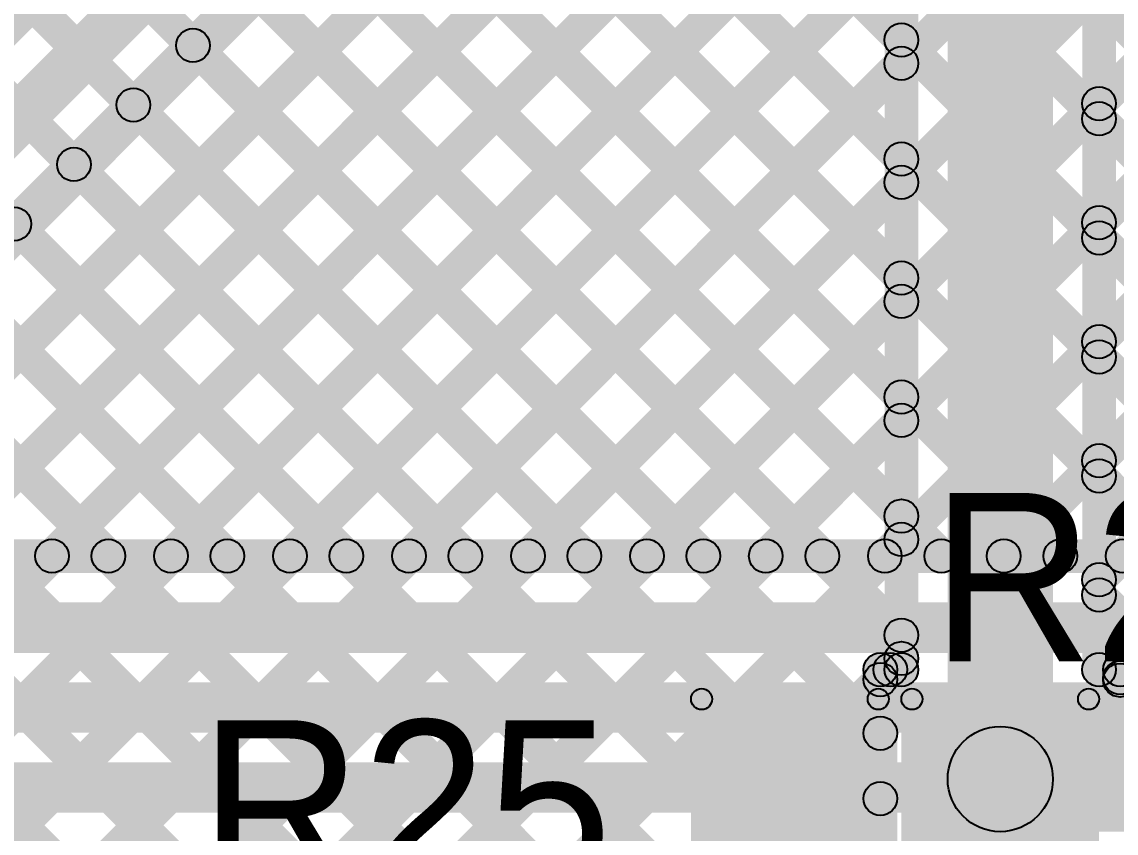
# Model space of a CAD drawing. Header units: millimetres. Extents: x -0.28 to 3.03, y -0.05 to 3.12.
# Drawn here: x 1.2388 to 1.4989, y 2.4192 to 2.6119 of the extents above; entities that cross this region are included whole.
import ezdxf

# ---------------------------------------------------------------- set-up
doc = ezdxf.new("R2010")
doc.units = ezdxf.units.MM
doc.header["$MEASUREMENT"] = 0
for name, color, linetype in [('BottomLayer', 5, 'Continuous'), ('TopLayer', 1, 'Continuous'), ('TopOverlay', 2, 'Continuous'), ('TopPaste', 8, 'Continuous'), ('TopSolder', 216, 'Continuous')]:
    doc.layers.add(name, color=color, linetype=linetype)

# ---------------------------------------------------------------- blocks, each defined once
blk = doc.blocks.new('R__0603_46')
at = {"layer": 'TopLayer'}
for points in [[(-0.015, 0.0175), (-0.015, -0.0175), (-0.045, -0.0175), (-0.045, 0.0175)], [(0.045, 0.0175), (0.045, -0.0175), (0.015, -0.0175), (0.015, 0.0175)]]:
    blk.add_hatch(color=1, dxfattribs=at).paths.add_polyline_path(points)
at = {"layer": 'TopOverlay'}
h = blk.add_hatch(color=2, dxfattribs=at)
edge = h.paths.add_edge_path()
edge.add_arc((-0.049, 0.021), 0.0025, 0, 360)
h = blk.add_hatch(color=2, dxfattribs=at)
edge = h.paths.add_edge_path()
edge.add_arc((-0.049, 0.021), 0.0025, 0, 360)
for points in [[(-0.049, 0.0185), (-0.049, 0.0235), (0.049, 0.0235), (0.049, 0.0185)], [(-0.0515, 0.021), (-0.0465, 0.021), (-0.0465, -0.021), (-0.0515, -0.021)], [(0.0465, 0.021), (0.0515, 0.021), (0.0515, -0.021), (0.0465, -0.021)], [(-0.049, -0.0235), (-0.049, -0.0185), (0.049, -0.0185), (0.049, -0.0235)]]:
    blk.add_hatch(color=2, dxfattribs=at).paths.add_polyline_path(points)
h = blk.add_hatch(color=2, dxfattribs=at)
edge = h.paths.add_edge_path()
edge.add_arc((0.049, 0.021), 0.0025, 0, 360)
h = blk.add_hatch(color=2, dxfattribs=at)
edge = h.paths.add_edge_path()
edge.add_arc((0.049, 0.021), 0.0025, 0, 360)
h = blk.add_hatch(color=2, dxfattribs=at)
edge = h.paths.add_edge_path()
edge.add_arc((-0.049, -0.021), 0.0025, 0, 360)
h = blk.add_hatch(color=2, dxfattribs=at)
edge = h.paths.add_edge_path()
edge.add_arc((-0.049, -0.021), 0.0025, 0, 360)
h = blk.add_hatch(color=2, dxfattribs=at)
edge = h.paths.add_edge_path()
edge.add_arc((0.049, -0.021), 0.0025, 0, 360)
h = blk.add_hatch(color=2, dxfattribs=at)
edge = h.paths.add_edge_path()
edge.add_arc((0.049, -0.021), 0.0025, 0, 360)
at = {"layer": 'TopPaste'}
for points in [[(-0.015, 0.0175), (-0.015, -0.0175), (-0.045, -0.0175), (-0.045, 0.0175)], [(0.045, 0.0175), (0.045, -0.0175), (0.015, -0.0175), (0.015, 0.0175)]]:
    blk.add_hatch(color=8, dxfattribs=at).paths.add_polyline_path(points)
at = {"layer": 'TopSolder'}
for points in [[(-0.011, 0.0215), (-0.011, -0.0215), (-0.049, -0.0215), (-0.049, 0.0215)], [(0.049, 0.0215), (0.049, -0.0215), (0.011, -0.0215), (0.011, 0.0215)]]:
    blk.add_hatch(color=216, dxfattribs=at).paths.add_polyline_path(points)
at = {"layer": 'TopOverlay'}
for centre in [(-0.049, 0.021), (-0.049, 0.021), (0.049, 0.021), (0.049, 0.021), (-0.049, -0.021), (-0.049, -0.021), (0.049, -0.021), (0.049, -0.021)]:
    blk.add_circle(centre, 0.0025, dxfattribs=at)
blk = doc.blocks.new('R__0603_47')
at = {"layer": 'TopLayer'}
for points in [[(-0.015, 0.0175), (-0.015, -0.0175), (-0.045, -0.0175), (-0.045, 0.0175)], [(0.045, 0.0175), (0.045, -0.0175), (0.015, -0.0175), (0.015, 0.0175)]]:
    blk.add_hatch(color=1, dxfattribs=at).paths.add_polyline_path(points)
at = {"layer": 'TopOverlay'}
h = blk.add_hatch(color=2, dxfattribs=at)
edge = h.paths.add_edge_path()
edge.add_arc((-0.049, 0.021), 0.0025, 0, 360)
h = blk.add_hatch(color=2, dxfattribs=at)
edge = h.paths.add_edge_path()
edge.add_arc((-0.049, 0.021), 0.0025, 0, 360)
for points in [[(-0.049, 0.0185), (-0.049, 0.0235), (0.049, 0.0235), (0.049, 0.0185)], [(-0.0515, 0.021), (-0.0465, 0.021), (-0.0465, -0.021), (-0.0515, -0.021)], [(0.0465, 0.021), (0.0515, 0.021), (0.0515, -0.021), (0.0465, -0.021)], [(-0.049, -0.0235), (-0.049, -0.0185), (0.049, -0.0185), (0.049, -0.0235)]]:
    blk.add_hatch(color=2, dxfattribs=at).paths.add_polyline_path(points)
h = blk.add_hatch(color=2, dxfattribs=at)
edge = h.paths.add_edge_path()
edge.add_arc((0.049, 0.021), 0.0025, 0, 360)
h = blk.add_hatch(color=2, dxfattribs=at)
edge = h.paths.add_edge_path()
edge.add_arc((0.049, 0.021), 0.0025, 0, 360)
h = blk.add_hatch(color=2, dxfattribs=at)
edge = h.paths.add_edge_path()
edge.add_arc((-0.049, -0.021), 0.0025, 0, 360)
h = blk.add_hatch(color=2, dxfattribs=at)
edge = h.paths.add_edge_path()
edge.add_arc((-0.049, -0.021), 0.0025, 0, 360)
h = blk.add_hatch(color=2, dxfattribs=at)
edge = h.paths.add_edge_path()
edge.add_arc((0.049, -0.021), 0.0025, 0, 360)
h = blk.add_hatch(color=2, dxfattribs=at)
edge = h.paths.add_edge_path()
edge.add_arc((0.049, -0.021), 0.0025, 0, 360)
at = {"layer": 'TopPaste'}
for points in [[(-0.015, 0.0175), (-0.015, -0.0175), (-0.045, -0.0175), (-0.045, 0.0175)], [(0.045, 0.0175), (0.045, -0.0175), (0.015, -0.0175), (0.015, 0.0175)]]:
    blk.add_hatch(color=8, dxfattribs=at).paths.add_polyline_path(points)
at = {"layer": 'TopSolder'}
for points in [[(-0.011, 0.0215), (-0.011, -0.0215), (-0.049, -0.0215), (-0.049, 0.0215)], [(0.049, 0.0215), (0.049, -0.0215), (0.011, -0.0215), (0.011, 0.0215)]]:
    blk.add_hatch(color=216, dxfattribs=at).paths.add_polyline_path(points)
at = {"layer": 'TopOverlay'}
for centre in [(-0.049, 0.021), (-0.049, 0.021), (0.049, 0.021), (0.049, 0.021), (-0.049, -0.021), (-0.049, -0.021), (0.049, -0.021), (0.049, -0.021)]:
    blk.add_circle(centre, 0.0025, dxfattribs=at)

msp = doc.modelspace()

# ---------------------------------------------------------------- hatches: boundary and pattern name
at = {"layer": 'BottomLayer'}
for points in [[(1.36192, 2.48217), (1.35626, 2.48783), (1.97087, 3.10243), (1.97653, 3.09678)], [(1.39021, 2.48217), (1.38455, 2.48783), (1.99916, 3.10243), (2.00481, 3.09678)], [(1.41849, 2.48217), (1.41283, 2.48783), (2.02744, 3.10243), (2.0331, 3.09678)], [(1.44677, 2.48217), (1.44112, 2.48783), (2.05572, 3.10243), (2.06138, 3.09678)], [(1.47506, 2.48217), (1.4694, 2.48783), (2.08401, 3.10243), (2.08967, 3.09678)], [(1.50334, 2.48217), (1.49769, 2.48783), (2.11229, 3.10243), (2.11795, 3.09678)], [(1.14334, 2.48576), (1.13485, 2.49424), (1.46376, 2.82315), (1.47224, 2.81466)], [(1.13488, 2.50417), (1.12922, 2.50983), (1.41962, 2.80023), (1.42528, 2.79457)], [(1.16096, 2.48217), (1.15531, 2.48783), (1.44367, 2.77619), (1.44932, 2.77053)], [(1.16393, 2.48217), (1.15827, 2.48783), (1.44572, 2.77527), (1.45138, 2.76962)], [(1.19222, 2.48217), (1.18656, 2.48783), (1.47036, 2.77163), (1.47602, 2.76598)], [(1.2205, 2.48217), (1.21484, 2.48783), (1.46678, 2.73976), (1.47243, 2.73411)], [(1.38978, 2.71664), (1.39543, 2.7223), (1.6299, 2.48783), (1.62424, 2.48217)], [(1.24878, 2.48217), (1.24313, 2.48783), (1.4657, 2.7104), (1.47135, 2.70474)], [(1.37563, 2.7025), (1.38129, 2.70815), (1.60162, 2.48783), (1.59596, 2.48217)], [(1.36149, 2.68835), (1.36715, 2.69401), (1.57333, 2.48783), (1.56767, 2.48217)], [(1.27707, 2.48217), (1.27141, 2.48783), (1.47522, 2.69164), (1.48088, 2.68598)], [(1.34735, 2.67421), (1.35301, 2.67987), (1.54505, 2.48783), (1.53939, 2.48217)], [(1.30535, 2.48217), (1.2997, 2.48783), (1.49071, 2.67885), (1.49637, 2.67319)], [(1.33364, 2.48217), (1.32798, 2.48783), (1.51311, 2.67295), (1.51876, 2.6673)], [(1.33321, 2.66007), (1.33886, 2.66573), (1.51676, 2.48783), (1.51111, 2.48217)], [(1.31906, 2.64593), (1.32472, 2.65159), (1.48848, 2.48783), (1.48282, 2.48217)], [(1.30492, 2.63179), (1.31058, 2.63744), (1.46019, 2.48783), (1.45454, 2.48217)], [(1.29078, 2.61764), (1.29644, 2.6233), (1.43191, 2.48783), (1.42625, 2.48217)], [(1.27664, 2.6035), (1.2823, 2.60916), (1.40363, 2.48783), (1.39797, 2.48217)], [(1.2625, 2.58936), (1.26815, 2.59502), (1.37534, 2.48783), (1.36968, 2.48217)], [(1.24835, 2.57522), (1.25401, 2.58087), (1.34706, 2.48783), (1.3414, 2.48217)], [(1.23421, 2.56108), (1.23987, 2.56673), (1.31877, 2.48783), (1.31312, 2.48217)], [(1.22007, 2.54693), (1.22573, 2.55259), (1.29049, 2.48783), (1.28483, 2.48217)], [(1.20593, 2.53279), (1.21158, 2.53845), (1.2622, 2.48783), (1.25655, 2.48217)], [(1.15814, 2.481), (1.15814, 2.489), (1.98496, 2.489), (1.98496, 2.481)], [(0.99, 2.462), (0.99, 2.474), (1.992, 2.474), (1.992, 2.462)], [(1.011, 2.443), (1.011, 2.455), (2.248, 2.455), (2.248, 2.443)], [(1.028, 2.424), (1.028, 2.436), (2.481, 2.436), (2.481, 2.424)]]:
    msp.add_hatch(color=5, dxfattribs=at).paths.add_polyline_path(points)
h = msp.add_hatch(color=5, dxfattribs=at)
edge = h.paths.add_edge_path()
edge.add_arc((1.27947, 2.60633), 0.004, 0, 360)
h = msp.add_hatch(color=5, dxfattribs=at)
edge = h.paths.add_edge_path()
edge.add_arc((1.26532, 2.59219), 0.004, 0, 360)
h = msp.add_hatch(color=5, dxfattribs=at)
edge = h.paths.add_edge_path()
edge.add_arc((1.25118, 2.57805), 0.004, 0, 360)
h = msp.add_hatch(color=5, dxfattribs=at)
edge = h.paths.add_edge_path()
edge.add_arc((1.23704, 2.5639), 0.004, 0, 360)
h = msp.add_hatch(color=5, dxfattribs=at)
edge = h.paths.add_edge_path()
edge.add_arc((1.24596, 2.485), 0.004, 0, 360)
h = msp.add_hatch(color=5, dxfattribs=at)
edge = h.paths.add_edge_path()
edge.add_arc((1.25938, 2.485), 0.004, 0, 360)
h = msp.add_hatch(color=5, dxfattribs=at)
edge = h.paths.add_edge_path()
edge.add_arc((1.27424, 2.485), 0.004, 0, 360)
h = msp.add_hatch(color=5, dxfattribs=at)
edge = h.paths.add_edge_path()
edge.add_arc((1.28766, 2.485), 0.004, 0, 360)
h = msp.add_hatch(color=5, dxfattribs=at)
edge = h.paths.add_edge_path()
edge.add_arc((1.30252, 2.485), 0.004, 0, 360)
h = msp.add_hatch(color=5, dxfattribs=at)
edge = h.paths.add_edge_path()
edge.add_arc((1.31594, 2.485), 0.004, 0, 360)
h = msp.add_hatch(color=5, dxfattribs=at)
edge = h.paths.add_edge_path()
edge.add_arc((1.33081, 2.485), 0.004, 0, 360)
h = msp.add_hatch(color=5, dxfattribs=at)
edge = h.paths.add_edge_path()
edge.add_arc((1.34423, 2.485), 0.004, 0, 360)
h = msp.add_hatch(color=5, dxfattribs=at)
edge = h.paths.add_edge_path()
edge.add_arc((1.35909, 2.485), 0.004, 0, 360)
h = msp.add_hatch(color=5, dxfattribs=at)
edge = h.paths.add_edge_path()
edge.add_arc((1.37251, 2.485), 0.004, 0, 360)
h = msp.add_hatch(color=5, dxfattribs=at)
edge = h.paths.add_edge_path()
edge.add_arc((1.38738, 2.485), 0.004, 0, 360)
h = msp.add_hatch(color=5, dxfattribs=at)
edge = h.paths.add_edge_path()
edge.add_arc((1.4008, 2.485), 0.004, 0, 360)
h = msp.add_hatch(color=5, dxfattribs=at)
edge = h.paths.add_edge_path()
edge.add_arc((1.41566, 2.485), 0.004, 0, 360)
h = msp.add_hatch(color=5, dxfattribs=at)
edge = h.paths.add_edge_path()
edge.add_arc((1.42908, 2.485), 0.004, 0, 360)
h = msp.add_hatch(color=5, dxfattribs=at)
edge = h.paths.add_edge_path()
edge.add_arc((1.44395, 2.485), 0.004, 0, 360)
h = msp.add_hatch(color=5, dxfattribs=at)
edge = h.paths.add_edge_path()
edge.add_arc((1.45737, 2.485), 0.004, 0, 360)
h = msp.add_hatch(color=5, dxfattribs=at)
edge = h.paths.add_edge_path()
edge.add_arc((1.47223, 2.485), 0.004, 0, 360)
h = msp.add_hatch(color=5, dxfattribs=at)
edge = h.paths.add_edge_path()
edge.add_arc((1.48565, 2.485), 0.004, 0, 360)
h = msp.add_hatch(color=5, dxfattribs=at)
edge = h.paths.add_edge_path()
edge.add_arc((1.50051, 2.485), 0.004, 0, 360)
at = {"layer": 'TopLayer'}
for points in [[(1.49772, 2.47655), (1.49206, 2.4822), (2.11169, 3.10183), (2.11734, 3.09617)], [(1.49772, 2.53311), (1.49206, 2.53877), (2.05512, 3.10183), (2.06077, 3.09617)], [(1.49772, 2.50483), (1.49206, 2.51049), (2.0834, 3.10183), (2.08906, 3.09617)], [(1.49772, 2.58968), (1.49206, 2.59534), (1.99855, 3.10183), (2.00421, 3.09617)], [(1.49772, 2.5614), (1.49206, 2.56706), (2.02683, 3.10183), (2.03249, 3.09617)], [(1.50272, 2.45326), (1.49706, 2.45892), (2.13997, 3.10183), (2.14563, 3.09617)], [(1.28398, 2.76587), (1.28963, 2.77153), (1.45072, 2.61044), (1.44506, 2.60479)], [(1.14417, 2.73597), (1.14983, 2.74163), (1.44572, 2.44574), (1.44006, 2.44008)], [(1.28579, 2.73577), (1.29145, 2.74143), (1.45072, 2.58216), (1.44506, 2.5765)], [(1.14981, 2.49633), (1.14415, 2.50199), (1.35933, 2.71717), (1.36499, 2.71152)], [(1.14417, 2.70768), (1.14983, 2.71334), (1.44572, 2.41745), (1.44006, 2.4118)], [(1.2877, 2.70558), (1.29335, 2.71124), (1.45072, 2.55387), (1.44506, 2.54822)], [(0.99317, 2.31141), (0.98751, 2.31706), (1.37348, 2.70303), (1.37913, 2.69737)], [(1.27843, 2.68657), (1.28408, 2.69222), (1.45072, 2.52559), (1.44506, 2.51993)], [(1.02145, 2.31141), (1.01579, 2.31706), (1.38762, 2.68889), (1.39328, 2.68323)], [(1.14417, 2.6794), (1.14983, 2.68506), (1.43405, 2.40084), (1.42839, 2.39518)], [(1.26315, 2.67356), (1.2688, 2.67922), (1.45072, 2.49731), (1.44506, 2.49165)], [(1.04694, 2.30861), (1.04128, 2.31427), (1.40176, 2.67475), (1.40742, 2.66909)], [(1.24109, 2.66733), (1.24675, 2.67299), (1.45072, 2.46902), (1.44506, 2.46336)], [(1.06133, 2.29471), (1.05567, 2.30037), (1.4159, 2.6606), (1.42156, 2.65495)], [(1.14417, 2.65112), (1.14983, 2.65677), (1.40576, 2.40084), (1.40011, 2.39518)], [(1.07547, 2.28057), (1.06981, 2.28623), (1.43004, 2.64646), (1.4357, 2.6408)], [(1.48389, 2.43201), (1.45889, 2.43201), (1.45889, 2.63835), (1.48389, 2.63835)], [(1.49889, 2.45801), (1.49089, 2.45801), (1.49089, 2.63835), (1.49889, 2.63835)], [(1.08961, 2.26643), (1.08395, 2.27209), (1.44419, 2.63232), (1.44984, 2.62666)], [(1.14417, 2.62283), (1.14983, 2.62849), (1.39572, 2.3826), (1.39006, 2.37694)], [(1.45189, 2.45801), (1.44389, 2.45801), (1.44389, 2.62862), (1.45189, 2.62862)], [(1.49206, 2.61435), (1.49772, 2.62001), (1.73389, 2.38384), (1.72823, 2.37818)], [(1.10375, 2.25229), (1.0981, 2.25794), (1.44506, 2.60491), (1.45072, 2.59925)], [(1.14417, 2.59455), (1.14983, 2.6002), (1.39572, 2.35432), (1.39006, 2.34866)], [(1.49206, 2.58607), (1.49772, 2.59173), (1.70561, 2.38384), (1.69995, 2.37818)], [(1.1179, 2.23815), (1.11224, 2.2438), (1.44506, 2.57662), (1.45072, 2.57097)], [(1.14417, 2.56626), (1.14983, 2.57192), (1.39483, 2.32692), (1.38917, 2.32126)], [(1.49206, 2.55779), (1.49772, 2.56344), (1.67732, 2.38384), (1.67166, 2.37818)], [(1.13204, 2.224), (1.12638, 2.22966), (1.44506, 2.54834), (1.45072, 2.54268)], [(1.14417, 2.53798), (1.14983, 2.54364), (1.39483, 2.29864), (1.38917, 2.29298)], [(1.49206, 2.5295), (1.49772, 2.53516), (1.57454, 2.45834), (1.56888, 2.45268)], [(1.14618, 2.20986), (1.14052, 2.21552), (1.44506, 2.52006), (1.45072, 2.5144)], [(1.14417, 2.50969), (1.14983, 2.51535), (1.39483, 2.27035), (1.38917, 2.26469)], [(1.49206, 2.50122), (1.49772, 2.50687), (1.54625, 2.45834), (1.5406, 2.45268)], [(1.16032, 2.19572), (1.15467, 2.20138), (1.44506, 2.49177), (1.45072, 2.48611)], [(1.49206, 2.47293), (1.49772, 2.47859), (1.51797, 2.45834), (1.51231, 2.45268)], [(1.44807, 2.45518), (1.44241, 2.46084), (1.44506, 2.46349), (1.45072, 2.45783)], [(1.44572, 2.45283), (1.44006, 2.45849), (1.44241, 2.46084), (1.44807, 2.45518)], [(1.44289, 2.45401), (1.44289, 2.46201), (1.44789, 2.46201), (1.44789, 2.45401)], [(1.49489, 2.45401), (1.49489, 2.46201), (1.49989, 2.46201), (1.49989, 2.45401)], [(1.17446, 2.18158), (1.16881, 2.18723), (1.44006, 2.45849), (1.44572, 2.45283)], [(1.44689, 2.40601), (1.43889, 2.40601), (1.43889, 2.45801), (1.44689, 2.45801)], [(1.47139, 2.41951), (1.47139, 2.44451), (1.58599, 2.44451), (1.58599, 2.41951)], [(1.41635, 2.39518), (1.4107, 2.40084), (1.44006, 2.4302), (1.44572, 2.42455)]]:
    msp.add_hatch(color=1, dxfattribs=at).paths.add_polyline_path(points)
h = msp.add_hatch(color=1, dxfattribs=at)
edge = h.paths.add_edge_path()
edge.add_arc((1.44789, 2.60761), 0.004, 0, 360)
h = msp.add_hatch(color=1, dxfattribs=at)
edge = h.paths.add_edge_path()
edge.add_arc((1.44789, 2.60208), 0.004, 0, 360)
h = msp.add_hatch(color=1, dxfattribs=at)
edge = h.paths.add_edge_path()
edge.add_arc((1.49489, 2.59251), 0.004, 0, 360)
h = msp.add_hatch(color=1, dxfattribs=at)
edge = h.paths.add_edge_path()
edge.add_arc((1.49489, 2.5889), 0.004, 0, 360)
h = msp.add_hatch(color=1, dxfattribs=at)
edge = h.paths.add_edge_path()
edge.add_arc((1.44789, 2.57933), 0.004, 0, 360)
h = msp.add_hatch(color=1, dxfattribs=at)
edge = h.paths.add_edge_path()
edge.add_arc((1.44789, 2.5738), 0.004, 0, 360)
h = msp.add_hatch(color=1, dxfattribs=at)
edge = h.paths.add_edge_path()
edge.add_arc((1.49489, 2.56423), 0.004, 0, 360)
h = msp.add_hatch(color=1, dxfattribs=at)
edge = h.paths.add_edge_path()
edge.add_arc((1.49489, 2.56061), 0.004, 0, 360)
h = msp.add_hatch(color=1, dxfattribs=at)
edge = h.paths.add_edge_path()
edge.add_arc((1.44789, 2.55105), 0.004, 0, 360)
h = msp.add_hatch(color=1, dxfattribs=at)
edge = h.paths.add_edge_path()
edge.add_arc((1.44789, 2.54551), 0.004, 0, 360)
h = msp.add_hatch(color=1, dxfattribs=at)
edge = h.paths.add_edge_path()
edge.add_arc((1.49489, 2.53594), 0.004, 0, 360)
h = msp.add_hatch(color=1, dxfattribs=at)
edge = h.paths.add_edge_path()
edge.add_arc((1.49489, 2.53233), 0.004, 0, 360)
h = msp.add_hatch(color=1, dxfattribs=at)
edge = h.paths.add_edge_path()
edge.add_arc((1.44789, 2.52276), 0.004, 0, 360)
h = msp.add_hatch(color=1, dxfattribs=at)
edge = h.paths.add_edge_path()
edge.add_arc((1.44789, 2.51723), 0.004, 0, 360)
h = msp.add_hatch(color=1, dxfattribs=at)
edge = h.paths.add_edge_path()
edge.add_arc((1.49489, 2.50766), 0.004, 0, 360)
h = msp.add_hatch(color=1, dxfattribs=at)
edge = h.paths.add_edge_path()
edge.add_arc((1.49489, 2.50405), 0.004, 0, 360)
h = msp.add_hatch(color=1, dxfattribs=at)
edge = h.paths.add_edge_path()
edge.add_arc((1.44789, 2.49448), 0.004, 0, 360)
h = msp.add_hatch(color=1, dxfattribs=at)
edge = h.paths.add_edge_path()
edge.add_arc((1.44789, 2.48894), 0.004, 0, 360)
h = msp.add_hatch(color=1, dxfattribs=at)
edge = h.paths.add_edge_path()
edge.add_arc((1.49489, 2.47937), 0.004, 0, 360)
h = msp.add_hatch(color=1, dxfattribs=at)
edge = h.paths.add_edge_path()
edge.add_arc((1.49489, 2.47576), 0.004, 0, 360)
h = msp.add_hatch(color=1, dxfattribs=at)
edge = h.paths.add_edge_path()
edge.add_arc((1.44789, 2.46619), 0.004, 0, 360)
h = msp.add_hatch(color=1, dxfattribs=at)
edge = h.paths.add_edge_path()
edge.add_arc((1.44789, 2.46066), 0.004, 0, 360)
h = msp.add_hatch(color=1, dxfattribs=at)
edge = h.paths.add_edge_path()
edge.add_arc((1.44289, 2.45801), 0.004, 0, 360)
h = msp.add_hatch(color=1, dxfattribs=at)
edge = h.paths.add_edge_path()
edge.add_arc((1.44289, 2.45801), 0.004, 0, 360)
h = msp.add_hatch(color=1, dxfattribs=at)
edge = h.paths.add_edge_path()
edge.add_arc((1.44524, 2.45801), 0.004, 0, 360)
h = msp.add_hatch(color=1, dxfattribs=at)
edge = h.paths.add_edge_path()
edge.add_arc((1.44524, 2.45801), 0.004, 0, 360)
h = msp.add_hatch(color=1, dxfattribs=at)
edge = h.paths.add_edge_path()
edge.add_arc((1.44789, 2.45801), 0.004, 0, 360)
h = msp.add_hatch(color=1, dxfattribs=at)
edge = h.paths.add_edge_path()
edge.add_arc((1.44789, 2.45801), 0.004, 0, 360)
h = msp.add_hatch(color=1, dxfattribs=at)
edge = h.paths.add_edge_path()
edge.add_arc((1.49489, 2.45801), 0.004, 0, 360)
h = msp.add_hatch(color=1, dxfattribs=at)
edge = h.paths.add_edge_path()
edge.add_arc((1.49489, 2.45801), 0.004, 0, 360)
h = msp.add_hatch(color=1, dxfattribs=at)
edge = h.paths.add_edge_path()
edge.add_arc((1.49989, 2.45801), 0.004, 0, 360)
h = msp.add_hatch(color=1, dxfattribs=at)
edge = h.paths.add_edge_path()
edge.add_arc((1.44289, 2.45566), 0.004, 0, 360)
h = msp.add_hatch(color=1, dxfattribs=at)
edge = h.paths.add_edge_path()
edge.add_arc((1.44289, 2.45566), 0.004, 0, 360)
h = msp.add_hatch(color=1, dxfattribs=at)
edge = h.paths.add_edge_path()
edge.add_arc((1.49989, 2.45609), 0.004, 0, 360)
h = msp.add_hatch(color=1, dxfattribs=at)
edge = h.paths.add_edge_path()
edge.add_arc((1.49989, 2.45551), 0.004, 0, 360)
h = msp.add_hatch(color=1, dxfattribs=at)
edge = h.paths.add_edge_path()
edge.add_arc((1.44289, 2.44291), 0.004, 0, 360)
h = msp.add_hatch(color=1, dxfattribs=at)
edge = h.paths.add_edge_path()
edge.add_arc((1.47139, 2.43201), 0.0125, 0, 360)
h = msp.add_hatch(color=1, dxfattribs=at)
edge = h.paths.add_edge_path()
edge.add_arc((1.47139, 2.43201), 0.0125, 0, 360)
h = msp.add_hatch(color=1, dxfattribs=at)
edge = h.paths.add_edge_path()
edge.add_arc((1.44289, 2.42737), 0.004, 0, 360)

# ---------------------------------------------------------------- linework, layer by layer
at = {"layer": 'BottomLayer'}
for centre in [(1.27947, 2.60633), (1.26532, 2.59219), (1.25118, 2.57805), (1.23704, 2.5639), (1.24596, 2.485), (1.25938, 2.485), (1.27424, 2.485), (1.28766, 2.485), (1.30252, 2.485), (1.31594, 2.485), (1.33081, 2.485), (1.34423, 2.485), (1.35909, 2.485), (1.37251, 2.485), (1.38738, 2.485), (1.4008, 2.485), (1.41566, 2.485), (1.42908, 2.485), (1.44395, 2.485), (1.45737, 2.485), (1.47223, 2.485), (1.48565, 2.485), (1.50051, 2.485)]:
    msp.add_circle(centre, 0.004, dxfattribs=at)
at = {"layer": 'TopLayer'}
for centre, radius in [((1.44789, 2.60761), 0.004), ((1.44789, 2.60208), 0.004), ((1.49489, 2.59251), 0.004), ((1.49489, 2.5889), 0.004), ((1.44789, 2.57933), 0.004), ((1.44789, 2.5738), 0.004), ((1.49489, 2.56423), 0.004), ((1.49489, 2.56061), 0.004), ((1.44789, 2.55105), 0.004), ((1.44789, 2.54551), 0.004), ((1.49489, 2.53594), 0.004), ((1.49489, 2.53233), 0.004), ((1.44789, 2.52276), 0.004), ((1.44789, 2.51723), 0.004), ((1.49489, 2.50766), 0.004), ((1.49489, 2.50405), 0.004), ((1.44789, 2.49448), 0.004), ((1.44789, 2.48894), 0.004), ((1.49489, 2.47937), 0.004), ((1.49489, 2.47576), 0.004), ((1.44789, 2.46619), 0.004), ((1.44789, 2.46066), 0.004), ((1.44289, 2.45801), 0.004), ((1.44289, 2.45801), 0.004), ((1.44524, 2.45801), 0.004), ((1.44524, 2.45801), 0.004), ((1.44789, 2.45801), 0.004), ((1.44789, 2.45801), 0.004), ((1.49489, 2.45801), 0.004), ((1.49489, 2.45801), 0.004), ((1.49989, 2.45801), 0.004), ((1.44289, 2.45566), 0.004), ((1.44289, 2.45566), 0.004), ((1.49989, 2.45609), 0.004), ((1.49989, 2.45551), 0.004), ((1.44289, 2.44291), 0.004), ((1.47139, 2.43201), 0.0125), ((1.47139, 2.43201), 0.0125), ((1.44289, 2.42737), 0.004)]:
    msp.add_circle(centre, radius, dxfattribs=at)

# ---------------------------------------------------------------- block references
at = {"rotation": 90}
for name, p in [('R__0603_46', (1.42139, 2.40201)), ('R__0603_47', (1.47139, 2.40201))]:
    msp.add_blockref(name, p, dxfattribs=at)

# ---------------------------------------------------------------- texts
at = {"layer": 'TopOverlay'}
for s, p in [('R24', (1.455, 2.46)), ('R25', (1.281, 2.406))]:
    msp.add_text(s, height=0.04, dxfattribs=at).set_placement(p)

doc.saveas('drawing.dxf')
